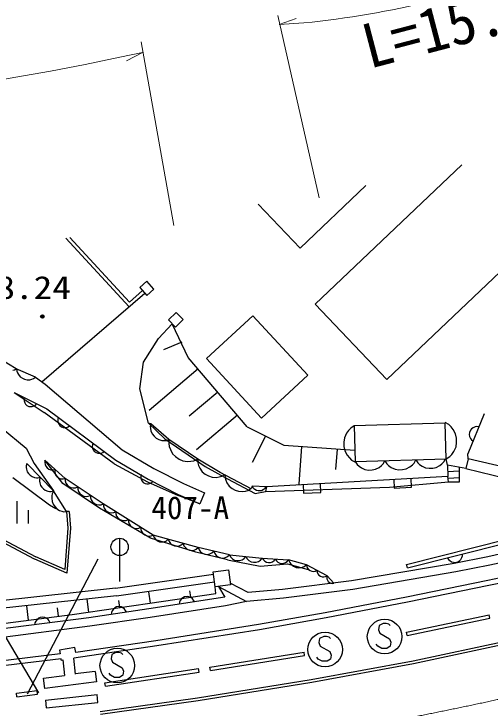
# Model space of a CAD drawing. Units: millimetres, scale not verified. Extents: x 40000 to 680000, y 20000 to 380000.
# Drawn here: x 367976 to 395462, y 299272 to 339341 of the extents above; entities that cross this region are included whole.
import ezdxf
from ezdxf.enums import TextEntityAlignment as Align

# ---------------------------------------------------------------- set-up
doc = ezdxf.new("R2010")
doc.units = ezdxf.units.MM
doc.header["$LTSCALE"] = 1000
doc.linetypes.add('CHAIN', pattern=[18.5, 12, -1.5, 3.5, -1.5])
for name, color, linetype, lineweight in [('M-BGD', 7, 'Continuous', 25), ('M-BGD-EXST', 7, 'Continuous', 25), ('M-BMK', 2, 'CHAIN', 13), ('M-STR-HTXT', 7, 'Continuous', 13), ('M-STR-STRC', 7, 'Continuous', 25)]:
    doc.layers.add(name, color=color, linetype=linetype, lineweight=lineweight)
doc.styles.add('ＭＳ ゴシック', font='')
doc.styles.get('ＭＳ ゴシック').set_extended_font_data('MS Gothic')

msp = doc.modelspace()

# ---------------------------------------------------------------- linework, layer by layer
at = {"layer": 'M-BGD'}
for p, q in [((393832, 330623), (385371, 322582)), ((384498, 325819), (388285, 329443)), ((389495, 318242), (400491, 328693)), ((384498, 325819), (382073, 328353)), ((374627, 322433), (370965, 326403)), ((374643, 322711), (371199, 326444)), ((375653, 323906), (375249, 323545)), ((376055, 323455), (375653, 323906)), ((374643, 322711), (375408, 323371)), ((375249, 323545), (375651, 323095)), ((375651, 323095), (376055, 323455)), ((369598, 318099), (375538, 323219)), ((385371, 322582), (389495, 318242)), ((377352, 322107), (376902, 321673)), ((377749, 321695), (377352, 322107)), ((381767, 321919), (379092, 319445)), ((384948, 318480), (381767, 321919)), ((376332, 320614), (377115, 321446)), ((376902, 321673), (377299, 321262)), ((378038, 319512), (377130, 321410)), ((377299, 321262), (377749, 321695)), ((375466, 319234), (376332, 320614)), ((377668, 320387), (376620, 319944)), ((368117, 318864), (367228, 319388)), ((381441, 315511), (378038, 319512)), ((379092, 319445), (382273, 316006)), ((375245, 317694), (375466, 319234)), ((367924, 318783), (368010, 318805)), ((368010, 318805), (368117, 318864)), ((369226, 318374), (368117, 318864)), ((368128, 318859), (368146, 318720)), ((368146, 318720), (368182, 318625)), ((368182, 318625), (368241, 318520)), ((378605, 318845), (375787, 316447)), ((368241, 318520), (368344, 318396)), ((368344, 318396), (368466, 318316)), ((368466, 318316), (368597, 318258)), ((368597, 318258), (368739, 318222)), ((368739, 318222), (368900, 318229)), ((368900, 318229), (369016, 318256)), ((369016, 318256), (369111, 318293)), ((369111, 318293), (369226, 318374)), ((369226, 318374), (369783, 317964)), ((382273, 316006), (384948, 318480)), ((369783, 317964), (374220, 314189)), ((367984, 317481), (369874, 316549)), ((367984, 317481), (369715, 316337)), ((375755, 315716), (375245, 317694)), ((379739, 317511), (378095, 316113)), ((368571, 317192), (368557, 317092)), ((368557, 317092), (368565, 316999)), ((368565, 316999), (368601, 316892)), ((368601, 316892), (368651, 316813)), ((368651, 316813), (368723, 316742)), ((368723, 316742), (368838, 316686)), ((368838, 316686), (368938, 316672)), ((368938, 316672), (369031, 316679)), ((369031, 316679), (369139, 316716)), ((369139, 316716), (369217, 316766)), ((369217, 316766), (369288, 316838)), ((369874, 316549), (373862, 313587)), ((373762, 313370), (369715, 316337)), ((380873, 316178), (378523, 314179)), ((395115, 316253), (394174, 313943)), ((370519, 315951), (370509, 315858)), ((370509, 315858), (370526, 315747)), ((370550, 316047), (370519, 315951)), ((370526, 315747), (370561, 315660)), ((393077, 315635), (392863, 315754)), ((367249, 315467), (368686, 314272)), ((370561, 315660), (370619, 315577)), ((370619, 315577), (370722, 315501)), ((370722, 315501), (370818, 315470)), ((370818, 315470), (370911, 315460)), ((370911, 315460), (371023, 315477)), ((371023, 315477), (371109, 315512)), ((371109, 315512), (371192, 315570)), ((375876, 315688), (375755, 315716)), ((375755, 315716), (376696, 314818)), ((375876, 315688), (375848, 315527)), ((375848, 315527), (375856, 315409)), ((375856, 315409), (375886, 315272)), ((376925, 314779), (375876, 315688)), ((381441, 315511), (383555, 314440)), ((387415, 315434), (387292, 315304)), ((387621, 315566), (387415, 315434)), ((392864, 315725), (387621, 315566)), ((387621, 315566), (387683, 313497)), ((392926, 313655), (392864, 315725)), ((393207, 315513), (393077, 315635)), ((393338, 315348), (393207, 315513)), ((393471, 315100), (393338, 315348)), ((394395, 315394), (394321, 315307)), ((394479, 315457), (394395, 315394)), ((394597, 315506), (394479, 315457)), ((394700, 315522), (394597, 315506)), ((394814, 315515), (394700, 315522)), ((375886, 315272), (375958, 315098)), ((375958, 315098), (376067, 314967)), ((376067, 314967), (376194, 314857)), ((382498, 314975), (381721, 313441)), ((387172, 315133), (387053, 314877)), ((387292, 315304), (387172, 315133)), ((393521, 314850), (393471, 315100)), ((394267, 315174), (394260, 315060)), ((394260, 315060), (394276, 314957)), ((394321, 315307), (394267, 315174)), ((394276, 314957), (394325, 314839)), ((372544, 314566), (372512, 314470)), ((376194, 314857), (376339, 314769)), ((376339, 314769), (376521, 314722)), ((376521, 314722), (376661, 314712)), ((376661, 314712), (376779, 314721)), ((376696, 314818), (379019, 313227)), ((376779, 314721), (376934, 314772)), ((376925, 314779), (376911, 314546)), ((376911, 314546), (376942, 314379)), ((378586, 313637), (376925, 314779)), ((387053, 314877), (387019, 314624)), ((387019, 314624), (387026, 314372)), ((393494, 314345), (393528, 314598)), ((393528, 314598), (393521, 314850)), ((394325, 314839), (394388, 314755)), ((394388, 314755), (394475, 314681)), ((368686, 314272), (369152, 313392)), ((372512, 314470), (372503, 314377)), ((372503, 314377), (372520, 314266)), ((372520, 314266), (372555, 314179)), ((372555, 314179), (372613, 314096)), ((374220, 314189), (376061, 313094)), ((376942, 314379), (377006, 314190)), ((377006, 314190), (377135, 313955)), ((383555, 314440), (387652, 314153)), ((384580, 314368), (384427, 312193)), ((386628, 314224), (386545, 313043)), ((387026, 314372), (387076, 314121)), ((393376, 314089), (393494, 314345)), ((372613, 314096), (372716, 314020)), ((372716, 314020), (372812, 313988)), ((372812, 313988), (372905, 313979)), ((372905, 313979), (373017, 313996)), ((373017, 313996), (373103, 314031)), ((373103, 314031), (373186, 314089)), ((377135, 313955), (377310, 313786)), ((377310, 313786), (377508, 313650)), ((387076, 314121), (387210, 313873)), ((387210, 313873), (387341, 313709)), ((392926, 313655), (393133, 313788)), ((393133, 313788), (393255, 313917)), ((393255, 313917), (393376, 314089)), ((394192, 313654), (394174, 313943)), ((368727, 313386), (368694, 313262)), ((370257, 311805), (368734, 313379)), ((369152, 313392), (370257, 311805)), ((369152, 313392), (370257, 311805)), ((370809, 312242), (369770, 313574)), ((370929, 312527), (369770, 313574)), ((370929, 312527), (369770, 313574)), ((373762, 313370), (375690, 312329)), ((373862, 313587), (375723, 312480)), ((377508, 313650), (377729, 313547)), ((377729, 313547), (377994, 313510)), ((377994, 313510), (378194, 313518)), ((378194, 313518), (378361, 313549)), ((378361, 313549), (378573, 313646)), ((378586, 313637), (378594, 313427)), ((379880, 312874), (378586, 313637)), ((378594, 313427), (378636, 313280)), ((387341, 313709), (387470, 313587)), ((387470, 313587), (387684, 313467)), ((387683, 313497), (392926, 313655)), ((387683, 313497), (387790, 313330)), ((389187, 313270), (389285, 313375)), ((389285, 313375), (389382, 313548)), ((389382, 313548), (389496, 313372)), ((389496, 313372), (389607, 313267)), ((390974, 313308), (391079, 313419)), ((391079, 313419), (391181, 313603)), ((391181, 313603), (391289, 313436)), ((391289, 313436), (391394, 313337)), ((391394, 313337), (391533, 313239)), ((392552, 313270), (392685, 313376)), ((392685, 313376), (392784, 313481)), ((392784, 313481), (392881, 313654)), ((392995, 313303), (392926, 313655)), ((394192, 313654), (394065, 313096)), ((397640, 312854), (394192, 313654)), ((368694, 313262), (368692, 313169)), ((368692, 313169), (368706, 313060)), ((368706, 313060), (368751, 312919)), ((376061, 313094), (377764, 312228)), ((378636, 313280), (378709, 313116)), ((378709, 313116), (378846, 312916)), ((379019, 313227), (380300, 312500)), ((387790, 313330), (387895, 313231)), ((387895, 313231), (388034, 313134)), ((388034, 313134), (388241, 313038)), ((388241, 313038), (388446, 313010)), ((388446, 313010), (388650, 313016)), ((388650, 313016), (388853, 313056)), ((388853, 313056), (389054, 313164)), ((389054, 313164), (389187, 313270)), ((389607, 313267), (389754, 313163)), ((389754, 313163), (389973, 313062)), ((389973, 313062), (390190, 313032)), ((390190, 313032), (390406, 313039)), ((390406, 313039), (390621, 313082)), ((390621, 313082), (390834, 313196)), ((390834, 313196), (390974, 313308)), ((391533, 313239), (391740, 313143)), ((391740, 313143), (391945, 313115)), ((391945, 313115), (392148, 313122)), ((392148, 313122), (392351, 313162)), ((392351, 313162), (392552, 313270)), ((394065, 313096), (392995, 313303)), ((392995, 313303), (393023, 312633)), ((393011, 312931), (393698, 312965)), ((393704, 312327), (393696, 313168)), ((394065, 313096), (397510, 312261)), ((367916, 312574), (370026, 311002)), ((368751, 312919), (368827, 312809)), ((368827, 312809), (368918, 312714)), ((368918, 312714), (369026, 312634)), ((369026, 312634), (369165, 312585)), ((369165, 312585), (369274, 312568)), ((369274, 312568), (369367, 312567)), ((369367, 312567), (369492, 312596)), ((369492, 312596), (369459, 312472)), ((375317, 312761), (375297, 312661)), ((375297, 312661), (375299, 312568)), ((375299, 312568), (375329, 312459)), ((378846, 312916), (379017, 312780)), ((379017, 312780), (379206, 312675)), ((379206, 312675), (379412, 312602)), ((379412, 312602), (379654, 312592)), ((379654, 312592), (379832, 312616)), ((379832, 312616), (379979, 312658)), ((381680, 311920), (379880, 312874)), ((379979, 312658), (380160, 312763)), ((380160, 312763), (380167, 312565)), ((380167, 312565), (380207, 312427)), ((393023, 312633), (382553, 312053)), ((393057, 312323), (393023, 312633)), ((393033, 312540), (393701, 312574)), ((369459, 312472), (369458, 312378)), ((369458, 312378), (369471, 312269)), ((369471, 312269), (369516, 312128)), ((372927, 310808), (370809, 312242)), ((373134, 311061), (370929, 312527)), ((375329, 312459), (375375, 312378)), ((375375, 312378), (375443, 312303)), ((375443, 312303), (375554, 312239)), ((375554, 312239), (375653, 312220)), ((375653, 312220), (375747, 312222)), ((375690, 312329), (377467, 311539)), ((375723, 312480), (377465, 311595)), ((375747, 312222), (375856, 312252)), ((375856, 312252), (375937, 312298)), ((375937, 312298), (376012, 312365)), ((377764, 312228), (378981, 311697)), ((380207, 312427), (380276, 312271)), ((380276, 312271), (380405, 312083)), ((380300, 312500), (381904, 311663)), ((384671, 312170), (384699, 311671)), ((385697, 311726), (385670, 312225)), ((389660, 312027), (393057, 312323)), ((389906, 312460), (389934, 311961)), ((390933, 312016), (390905, 312516)), ((393057, 312323), (393704, 312327)), ((369516, 312128), (369592, 312018)), ((369592, 312018), (369683, 311923)), ((369683, 311923), (369791, 311844)), ((369791, 311844), (369930, 311795)), ((369930, 311795), (370039, 311778)), ((370039, 311778), (370132, 311776)), ((370132, 311776), (370257, 311805)), ((370266, 311791), (370194, 311645)), ((371021, 310612), (370257, 311805)), ((380405, 312083), (380567, 311954)), ((380567, 311954), (380746, 311856)), ((380746, 311856), (380940, 311786)), ((380940, 311786), (381168, 311777)), ((381168, 311777), (381337, 311800)), ((381337, 311800), (381475, 311839)), ((381475, 311839), (381647, 311939)), ((381729, 312084), (381680, 311920)), ((381729, 312084), (381774, 312002)), ((382553, 312053), (381729, 312084)), ((381774, 312002), (381820, 311952)), ((381820, 311952), (381882, 311902)), ((381882, 311902), (381976, 311850)), ((381904, 311663), (382489, 311774)), ((381976, 311850), (382072, 311831)), ((382072, 311831), (382167, 311827)), ((382167, 311827), (382264, 311840)), ((382264, 311840), (382362, 311884)), ((382362, 311884), (382428, 311929)), ((382428, 311929), (382477, 311976)), ((382477, 311976), (382528, 312054)), ((382553, 312053), (382489, 311774)), ((382489, 311774), (389660, 312027)), ((389934, 311961), (390933, 312016)), ((370168, 311529), (370158, 311389)), ((370158, 311389), (370177, 311203)), ((370194, 311645), (370168, 311529)), ((377465, 311595), (378701, 311056)), ((378701, 311056), (377467, 311539)), ((378981, 311697), (378701, 311056)), ((378981, 311697), (378701, 311056)), ((384699, 311671), (385697, 311726)), ((390636, 307563), (407119, 311728)), ((390685, 307370), (407168, 311534)), ((368142, 311220), (368142, 309920)), ((370026, 311002), (370398, 310789)), ((370177, 311203), (370244, 311046)), ((370244, 311046), (370335, 310904)), ((376024, 309258), (373134, 311061)), ((368792, 310700), (368792, 309920)), ((370335, 310904), (370449, 310778)), ((370449, 310778), (370610, 310682)), ((370610, 310682), (370741, 310633)), ((370741, 310633), (370857, 310607)), ((370857, 310607), (371021, 310612)), ((371170, 310623), (371021, 310612)), ((371021, 310612), (371095, 309654)), ((371170, 310623), (371245, 309654)), ((375862, 309082), (372927, 310808)), ((365814, 309816), (369237, 308007)), ((369167, 307874), (365744, 309683)), ((371095, 309654), (370908, 307281)), ((371245, 309654), (371041, 307060)), ((401219, 309346), (395334, 308005)), ((378470, 308265), (375862, 309082)), ((378607, 308535), (376024, 309258)), ((380414, 308114), (378607, 308535)), ((401330, 308859), (395439, 307516)), ((380306, 307829), (378470, 308265)), ((393860, 308060), (393868, 308174)), ((371041, 307060), (369177, 307869)), ((370908, 307281), (369237, 308007)), ((380306, 307829), (382185, 307473)), ((380414, 308114), (382313, 307924)), ((382313, 307924), (383827, 307827)), ((384871, 307547), (383827, 307827)), ((392996, 307953), (393057, 307858)), ((393057, 307858), (393132, 307784)), ((393132, 307784), (393241, 307718)), ((395334, 308005), (393388, 307620)), ((393595, 307715), (393690, 307776)), ((393690, 307776), (393764, 307851)), ((393764, 307851), (393830, 307960)), ((393830, 307960), (393860, 308060)), ((400605, 307770), (395336, 306645)), ((382185, 307473), (383761, 307600)), ((383761, 307600), (384959, 307268)), ((383761, 307600), (384959, 307268)), ((386060, 306907), (384871, 307547)), ((386060, 306907), (384871, 307547)), ((393388, 307620), (387464, 306618)), ((390685, 307370), (390636, 307563)), ((393241, 307718), (393341, 307688)), ((393341, 307688), (393455, 307680)), ((393455, 307680), (393595, 307715)), ((395439, 307516), (393478, 307129)), ((400672, 307478), (395398, 306351)), ((373838, 306203), (379489, 307010)), ((379473, 307130), (380365, 307250)), ((379588, 306267), (379473, 307130)), ((380365, 307250), (380481, 306386)), ((393478, 307129), (387537, 306124)), ((373894, 305756), (379549, 306564)), ((387464, 306618), (383482, 306116)), ((386443, 306483), (386060, 306907)), ((386443, 306483), (386060, 306907)), ((395336, 306645), (390645, 305685)), ((373838, 306203), (365910, 305327)), ((380481, 306386), (379588, 306267)), ((379627, 305879), (379588, 306267)), ((379778, 306292), (381403, 305425)), ((379778, 306292), (380149, 305675)), ((381506, 305936), (380467, 306492)), ((387537, 306124), (383536, 305619)), ((395398, 306351), (390703, 305391)), ((373894, 305756), (365957, 304879)), ((375869, 305334), (375773, 305988)), ((376603, 305442), (379627, 305879)), ((377971, 305721), (377828, 305699)), ((378083, 305702), (377971, 305721)), ((378191, 305697), (378134, 306043)), ((383482, 306116), (381506, 305936)), ((371343, 304669), (376603, 305442)), ((372307, 304811), (372196, 305569)), ((374088, 305072), (374027, 305490)), ((380149, 305675), (375765, 304999)), ((377532, 305380), (377512, 305268)), ((377571, 305477), (377532, 305380)), ((377646, 305580), (377571, 305477)), ((377727, 305647), (377646, 305580)), ((377828, 305699), (377727, 305647)), ((378180, 305662), (378083, 305702)), ((378283, 305587), (378180, 305662)), ((378350, 305507), (378283, 305587)), ((378402, 305405), (378350, 305507)), ((381403, 305425), (380192, 305175)), ((383536, 305619), (381403, 305425)), ((390645, 305685), (385951, 304780)), ((390703, 305391), (386006, 304485)), ((368822, 304351), (368716, 305184)), ((370552, 304570), (370490, 305054)), ((375765, 304999), (372297, 304492)), ((373722, 304991), (373646, 304889)), ((373804, 305058), (373722, 304991)), ((373905, 305109), (373804, 305058)), ((374048, 305130), (373905, 305109)), ((374160, 305110), (374048, 305130)), ((374257, 305069), (374160, 305110)), ((374359, 304993), (374257, 305069)), ((374425, 304912), (374359, 304993)), ((380192, 305175), (375840, 304504)), ((365916, 303982), (371343, 304669)), ((369641, 304529), (369498, 304511)), ((369753, 304507), (369641, 304529)), ((373606, 304792), (373586, 304680)), ((373646, 304889), (373606, 304792)), ((374476, 304810), (374425, 304912)), ((385951, 304780), (382099, 304089)), ((372297, 304492), (366940, 303798)), ((369194, 304199), (369172, 304087)), ((369236, 304295), (369194, 304199)), ((369314, 304396), (369236, 304295)), ((369396, 304461), (369314, 304396)), ((369498, 304511), (369396, 304461)), ((369849, 304465), (369753, 304507)), ((369950, 304388), (369849, 304465)), ((370015, 304305), (369950, 304388)), ((370065, 304203), (370015, 304305)), ((375840, 304504), (372365, 303997)), ((386006, 304485), (382148, 303793)), ((372365, 303997), (366997, 303301)), ((382099, 304089), (376176, 303161)), ((382148, 303793), (376221, 302865)), ((376176, 303161), (371545, 302479)), ((391012, 301998), (396868, 303253)), ((391041, 301851), (396900, 303106)), ((371495, 302773), (370614, 302624)), ((370614, 302624), (370650, 302412)), ((376221, 302865), (371427, 302159)), ((371545, 302479), (371495, 302773)), ((370650, 302412), (364093, 301617)), ((370700, 302116), (364125, 301319)), ((370713, 302043), (370700, 302116)), ((371426, 302164), (371518, 301235)), ((370713, 302043), (370803, 302058)), ((370803, 302058), (370892, 301155)), ((385139, 300918), (391012, 301998)), ((385165, 300771), (391041, 301851)), ((372673, 301383), (371516, 301254)), ((372673, 301383), (372748, 300796)), ((369678, 301000), (370892, 301155)), ((369753, 300413), (369678, 301000)), ((378581, 299863), (385139, 300918)), ((372748, 300796), (369753, 300413)), ((378603, 299714), (385165, 300771)), ((369793, 299732), (372783, 300050)), ((369793, 299732), (369840, 299285)), ((372829, 299601), (372783, 300050)), ((372958, 299069), (378581, 299863)), ((372979, 298920), (378603, 299714)), ((369840, 299285), (372829, 299601))]:
    msp.add_line(p, q, dxfattribs=at)
for radius in [100, 60, 20]:
    msp.add_circle((369620, 321872), radius, dxfattribs=at)
for centre, radius, start, end in [((370200, 313467), 443, 165.9802, 289.8352), ((370200, 313467), 443, 165.9802, 289.8352), ((370779, 312943), 443, 165.9802, 289.8352), ((370779, 312943), 443, 165.9802, 289.8352), ((371427, 312479), 500, 174.4524, 298.3075), ((371427, 312479), 500, 174.4524, 298.3075), ((372162, 311990), 500, 174.4524, 298.3075), ((372162, 311990), 500, 174.4524, 298.3075), ((372897, 311501), 500, 174.4524, 298.3075), ((372897, 311501), 500, 174.4524, 298.3075), ((373616, 311028), 483, 176.1104, 299.9654), ((373616, 311028), 483, 176.1104, 299.9654), ((374338, 310577), 483, 176.1104, 299.9654), ((374338, 310577), 483, 176.1104, 299.9654), ((375061, 310127), 483, 176.1104, 299.9654), ((375061, 310127), 483, 176.1104, 299.9654), ((375783, 309676), 483, 176.1104, 299.9654), ((375783, 309676), 483, 176.1104, 299.9654), ((376519, 309367), 507, 192.4495, 316.3046), ((376519, 309367), 507, 192.4495, 316.3046), ((377380, 309126), 507, 192.4495, 316.3046), ((377380, 309126), 507, 192.4495, 316.3046), ((378241, 308885), 507, 192.4495, 316.3046), ((378241, 308885), 507, 192.4495, 316.3046), ((379115, 308671), 526, 194.9556, 318.8107), ((379115, 308671), 526, 194.9556, 318.8107), ((380019, 308460), 526, 194.9556, 318.8107), ((380019, 308460), 526, 194.9556, 318.8107), ((380914, 308320), 540, 202.3632, 326.2183), ((380914, 308320), 540, 202.3632, 326.2183), ((381863, 308225), 540, 202.3632, 326.2183), ((381863, 308225), 540, 202.3632, 326.2183), ((382705, 308102), 430, 204.3831, 328.2382), ((382705, 308102), 430, 204.3831, 328.2382), ((383462, 308053), 430, 204.3831, 328.2382), ((383462, 308053), 430, 204.3831, 328.2382), ((384436, 308011), 636, 196.8845, 313.0967), ((384436, 308011), 636, 196.8845, 313.0967), ((385253, 307546), 383, 179.7983, 303.6533), ((385253, 307546), 383, 179.7983, 303.6533), ((385848, 307226), 383, 179.7983, 303.6533), ((385848, 307226), 383, 179.7983, 303.6533), ((386365, 306797), 324, 160.1166, 283.9717), ((386365, 306797), 324, 160.1166, 283.9717)]:
    msp.add_arc(centre, radius, start, end, dxfattribs=at)
at = {"layer": 'M-BGD-EXST'}
for p, q in [((365742, 306298), (369406, 300155)), ((389295, 304159), (389055, 304039)), ((389455, 304159), (389295, 304159)), ((389615, 304119), (389455, 304159)), ((389695, 304039), (389615, 304119)), ((389055, 304039), (389015, 303799)), ((389015, 303799), (389095, 303599)), ((385856, 303415), (385616, 303295)), ((386016, 303415), (385856, 303415)), ((386176, 303375), (386016, 303415)), ((386256, 303295), (386176, 303375)), ((389095, 303599), (389655, 303279)), ((385616, 303295), (385576, 303055)), ((385576, 303055), (385656, 302855)), ((388975, 302839), (388895, 302959)), ((389655, 303279), (389735, 303079)), ((389735, 303079), (389695, 302839)), ((385656, 302855), (386216, 302535)), ((386216, 302535), (386296, 302335)), ((389215, 302719), (388975, 302839)), ((389495, 302719), (389215, 302719)), ((389695, 302839), (389495, 302719)), ((373626, 302366), (373586, 302126)), ((373586, 302126), (373666, 301926)), ((373866, 302486), (373626, 302366)), ((374026, 302486), (373866, 302486)), ((374186, 302446), (374026, 302486)), ((374266, 302366), (374186, 302446)), ((385536, 302095), (385456, 302215)), ((386296, 302335), (386256, 302095)), ((373666, 301926), (374226, 301606)), ((385776, 301975), (385536, 302095)), ((386056, 301975), (385776, 301975)), ((386256, 302095), (386056, 301975)), ((374226, 301606), (374306, 301406)), ((374306, 301406), (374266, 301166)), ((373546, 301166), (373466, 301286)), ((373786, 301046), (373546, 301166)), ((374066, 301046), (373786, 301046)), ((374266, 301166), (374066, 301046))]:
    msp.add_line(p, q, dxfattribs=at)
for centre in [(389375, 303399), (385936, 302655), (373946, 301726)]:
    msp.add_circle(centre, 1000, dxfattribs=at)
at = {"layer": 'M-BMK'}
msp.add_arc((336057, 576519), 283150, 269.91748, 287.33734, dxfattribs=at)
at = {"layer": 'M-STR-HTXT'}
for p, q in [((385603, 328731), (383208, 339249)), ((383286, 338733), (384268, 339071)), ((384718, 338817), (383286, 338733)), ((377203, 327129), (375315, 337731)), ((374085, 336838), (375399, 337104)), ((375399, 337104), (374475, 336631))]:
    msp.add_line(p, q, dxfattribs=at)
for centre, radius, start, end in [((379345, 392156), 53609, 275.7522, 291.8012), ((343675, 478518), 144907, 269.2583, 282.11377)]:
    msp.add_arc(centre, radius, start, end, dxfattribs=at)
at = {"layer": 'M-STR-STRC'}
for p, q in [((374081, 309073), (374081, 306573)), ((368769, 300093), (372838, 307892)), ((390644, 303659), (395407, 304653)), ((395448, 304457), (395407, 304653)), ((390684, 303463), (395448, 304457)), ((390684, 303463), (390644, 303659)), ((379287, 301644), (384723, 302511)), ((379318, 301446), (384755, 302314)), ((384755, 302314), (384723, 302511)), ((373225, 300737), (378637, 301550)), ((373255, 300539), (378667, 301352)), ((378667, 301352), (378637, 301550)), ((379318, 301446), (379287, 301644)), ((373255, 300539), (373225, 300737)), ((368122, 300131), (369320, 300286)), ((368148, 299933), (368122, 300131)), ((369345, 300087), (369320, 300286)), ((368148, 299933), (369345, 300087))]:
    msp.add_line(p, q, dxfattribs=at)
msp.add_circle((374081, 308573), 500, dxfattribs=at)

# ---------------------------------------------------------------- texts
at = {"layer": 'M-BGD', "style": 'ＭＳ ゴシック', "width": 1.2}
msp.add_text('8.24', height=1320, dxfattribs=at).set_placement((366960, 322493), align=Align.BOTTOM_LEFT)
at = {"layer": 'M-STR-HTXT', "style": 'ＭＳ ゴシック', "width": 0.95}
msp.add_text('L=15.0', height=2566, rotation=14.7, dxfattribs=at).set_placement((388689, 335422), align=Align.BOTTOM_LEFT)
at = {"layer": 'M-STR-STRC', "style": 'ＭＳ ゴシック'}
msp.add_text('407-A', height=1320, dxfattribs=at).set_placement((375910, 309782), align=Align.BOTTOM_LEFT)

doc.saveas('drawing.dxf')
